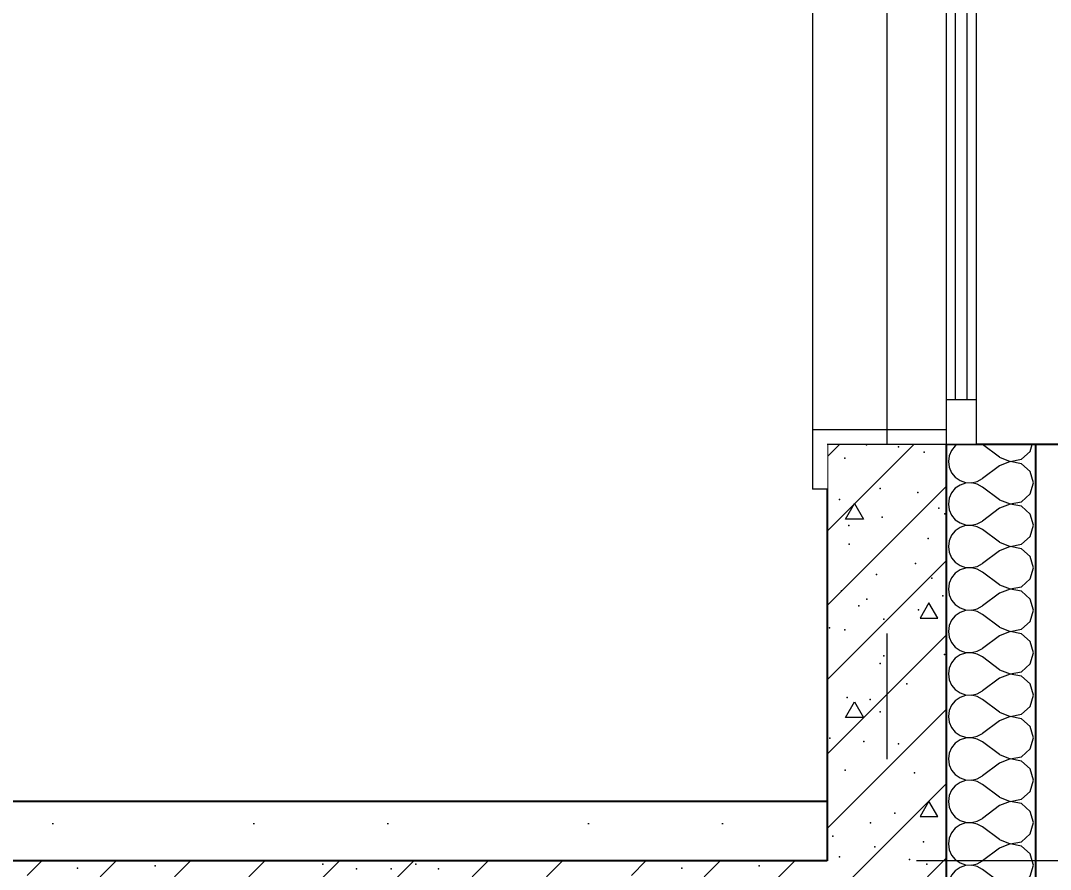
# Model space of a CAD drawing. Header units: millimetres. Extents: x 18162 to 7085488, y 72188 to 247925.
# Drawn here: x 4272658 to 4274388, y 137638 to 139066 of the extents above; entities that cross this region are included whole.
import ezdxf
from ezdxf.enums import TextEntityAlignment as Align

# ---------------------------------------------------------------- set-up
doc = ezdxf.new("R2010")
doc.units = ezdxf.units.MM
doc.header["$MEASUREMENT"] = 0
doc.linetypes.add('Double Dashed', pattern=[1093.611073, 529.166651, -211.666656, 141.111112, -211.666656])
doc.linetypes.add('Wipeout_Contour', pattern=[1000, 0, -1000])
for name, color, linetype in [('Archicad Windows', 7, 'Continuous'), ('Structural - Bearing', 7, 'Continuous'), ('Structural - Grid', 7, 'Continuous')]:
    doc.layers.add(name, color=color, linetype=linetype)
doc.styles.add('GENERATED_STYLE_3', font='', dxfattribs={"width": 0.8})
doc.styles.get('GENERATED_STYLE_3').set_extended_font_data('ISOCPEUR MON')
doc.dimstyles.new('GENERATED_STYLE__12', dxfattribs={"dimtxt": 330.000007, "dimasz": 171, "dimexe": 0.18, "dimexo": 150, "dimgap": 0, "dimtad": 1, "dimdec": 0, "dimzin": 0, "dimdsep": 46, "dimtxsty": 'GENERATED_STYLE_3', "dimblk": 'ARROWHEAD_2', "dimblk1": 'ARROWHEAD_2', "dimblk2": 'ARROWHEAD_2', "dimcen": 0.09, "dimclrd": 13, "dimclre": 13, "dimclrt": 13, "dimadec": 0, "dimazin": 0, "dimtfac": 1, "dimtdec": 4, "dimtmove": 0, "dimatfit": 3, "dimfxl": 1, "dimtolj": 1, "dimtzin": 0, "dimarcsym": 0})

# ---------------------------------------------------------------- blocks, each defined once
blk = doc.blocks.new('*X1376', base_point=(4294986.6, 104752.7))
at = {"layer": 'Structural - Bearing', "color": 7, "linetype": 'Continuous', "lineweight": 9}
for p, q in [((4274231.5, 137652.7), (4274236.4, 137649.3)), ((4274236.4, 137649.3), (4274245.7, 137646.2)), ((4274245.7, 137644.9), (4274236.4, 137641.8)), ((4274245.7, 137646.2), (4274255.6, 137645.7)), ((4274255.6, 137645.4), (4274245.7, 137644.9)), ((4274255.6, 137645.7), (4274265.2, 137647.9)), ((4274265.2, 137643.2), (4274255.6, 137645.4)), ((4274265.2, 137647.9), (4274273.8, 137652.7)), ((4274354.2, 137626.8), (4274359.5, 137645.6)), ((4274359.5, 137645.6), (4274357.5, 137652.7)), ((4274222, 137628.6), (4274218, 137619.6)), ((4274228.3, 137636.2), (4274222, 137628.6)), ((4274236.4, 137641.8), (4274228.3, 137636.2)), ((4274273.8, 137638.4), (4274265.2, 137643.2)), ((4274302.4, 137617), (4274273.8, 137638.4)), ((4274218, 137619.6), (4274216.7, 137609.8)), ((4274302.4, 137617), (4274320.6, 137610)), ((4274320.6, 137610), (4274339.8, 137613.6)), ((4274339.8, 137613.6), (4274354.2, 137626.8)), ((4274216.7, 137609.8), (4274218, 137600.1)), ((4274218, 137600.1), (4274222, 137591.1)), ((4274302.4, 137602.7), (4274273.8, 137581.3)), ((4274320.6, 137609.7), (4274302.4, 137602.7)), ((4274339.8, 137606.1), (4274320.6, 137609.7)), ((4274354.2, 137592.9), (4274339.8, 137606.1)), ((4274359.5, 137574.1), (4274354.2, 137592.9)), ((4274222, 137591.1), (4274228.3, 137583.5)), ((4274228.3, 137583.5), (4274236.4, 137577.9)), ((4274236.4, 137577.9), (4274245.7, 137574.8)), ((4274255.6, 137574.3), (4274265.2, 137576.5)), ((4274265.2, 137576.5), (4274273.8, 137581.3)), ((4274228.3, 137564.8), (4274222, 137557.2)), ((4274236.4, 137570.4), (4274228.3, 137564.8)), ((4274245.7, 137573.5), (4274236.4, 137570.4)), ((4274245.7, 137574.8), (4274255.6, 137574.3)), ((4274255.6, 137574), (4274245.7, 137573.5)), ((4274265.2, 137571.8), (4274255.6, 137574)), ((4274273.8, 137567), (4274265.2, 137571.8)), ((4274302.4, 137545.6), (4274273.8, 137567)), ((4274354.2, 137555.4), (4274359.5, 137574.1)), ((4274218, 137548.2), (4274216.7, 137538.4)), ((4274222, 137557.2), (4274218, 137548.2)), ((4274302.4, 137545.6), (4274320.6, 137538.6)), ((4274320.6, 137538.6), (4274339.8, 137542.2)), ((4274339.8, 137542.2), (4274354.2, 137555.4)), ((4274216.7, 137538.4), (4274218, 137528.7)), ((4274218, 137528.7), (4274222, 137519.6)), ((4274302.4, 137531.3), (4274273.8, 137509.8)), ((4274320.6, 137538.3), (4274302.4, 137531.3)), ((4274339.8, 137534.6), (4274320.6, 137538.3)), ((4274354.2, 137521.5), (4274339.8, 137534.6)), ((4274222, 137519.6), (4274228.3, 137512.1)), ((4274228.3, 137512.1), (4274236.4, 137506.5)), ((4274236.4, 137506.5), (4274245.7, 137503.3)), ((4274265.2, 137505.1), (4274273.8, 137509.8)), ((4274359.5, 137502.7), (4274354.2, 137521.5)), ((4274228.3, 137493.4), (4274222, 137485.8)), ((4274236.4, 137498.9), (4274228.3, 137493.4)), ((4274245.7, 137502.1), (4274236.4, 137498.9)), ((4274245.7, 137503.3), (4274255.6, 137502.8)), ((4274255.6, 137502.6), (4274245.7, 137502.1)), ((4274255.6, 137502.8), (4274265.2, 137505.1)), ((4274265.2, 137500.3), (4274255.6, 137502.6)), ((4274273.8, 137495.6), (4274265.2, 137500.3)), ((4274302.4, 137474.1), (4274273.8, 137495.6)), ((4274354.2, 137483.9), (4274359.5, 137502.7)), ((4274218, 137476.8), (4274216.7, 137467)), ((4274222, 137485.8), (4274218, 137476.8)), ((4274302.4, 137474.1), (4274320.6, 137467.1)), ((4274339.8, 137470.8), (4274354.2, 137483.9)), ((4274216.7, 137467), (4274218, 137457.2)), ((4274218, 137457.2), (4274222, 137448.2)), ((4274302.4, 137459.8), (4274273.8, 137438.4)), ((4274320.6, 137466.8), (4274302.4, 137459.8)), ((4274320.6, 137467.1), (4274339.8, 137470.8)), ((4274339.8, 137463.2), (4274320.6, 137466.8)), ((4274354.2, 137450.1), (4274339.8, 137463.2)), ((4274222, 137448.2), (4274228.3, 137440.6)), ((4274228.3, 137440.6), (4274236.4, 137435)), ((4274265.2, 137433.7), (4274273.8, 137438.4)), ((4274359.5, 137431.3), (4274354.2, 137450.1)), ((4274228.3, 137421.9), (4274222, 137414.3)), ((4274236.4, 137427.5), (4274228.3, 137421.9)), ((4274236.4, 137435), (4274245.7, 137431.9)), ((4274245.7, 137430.7), (4274236.4, 137427.5)), ((4274245.7, 137431.9), (4274255.6, 137431.4)), ((4274255.6, 137431.1), (4274245.7, 137430.7)), ((4274255.6, 137431.4), (4274265.2, 137433.7)), ((4274265.2, 137428.9), (4274255.6, 137431.1)), ((4274273.8, 137424.1), (4274265.2, 137428.9)), ((4274302.4, 137402.7), (4274273.8, 137424.1)), ((4274354.2, 137412.5), (4274359.5, 137431.3)), ((4274218, 137405.3), (4274216.7, 137395.6)), ((4274222, 137414.3), (4274218, 137405.3)), ((4274302.4, 137402.7), (4274320.6, 137395.7)), ((4274339.8, 137399.3), (4274354.2, 137412.5)), ((4274216.7, 137395.6), (4274218, 137385.8)), ((4274218, 137385.8), (4274222, 137376.8)), ((4274302.4, 137388.4), (4274273.8, 137367)), ((4274320.6, 137395.4), (4274302.4, 137388.4)), ((4274320.6, 137395.7), (4274339.8, 137399.3)), ((4274339.8, 137391.8), (4274320.6, 137395.4)), ((4274354.2, 137378.6), (4274339.8, 137391.8)), ((4274222, 137376.8), (4274228.3, 137369.2)), ((4274228.3, 137369.2), (4274236.4, 137363.6)), ((4274359.5, 137359.8), (4274354.2, 137378.6)), ((4274236.4, 137356.1), (4274228.3, 137350.5)), ((4274236.4, 137363.6), (4274245.7, 137360.5)), ((4274245.7, 137359.2), (4274236.4, 137356.1)), ((4274245.7, 137360.5), (4274255.6, 137360)), ((4274255.6, 137359.7), (4274245.7, 137359.2)), ((4274255.6, 137360), (4274265.2, 137362.2)), ((4274265.2, 137357.5), (4274255.6, 137359.7)), ((4274265.2, 137362.2), (4274273.8, 137367)), ((4274273.8, 137352.7), (4274265.2, 137357.5)), ((4274302.4, 137331.3), (4274273.8, 137352.7)), ((4274354.2, 137341.1), (4274359.5, 137359.8)), ((4274218, 137333.9), (4274216.7, 137324.1)), ((4274222, 137342.9), (4274218, 137333.9)), ((4274228.3, 137350.5), (4274222, 137342.9)), ((4274339.8, 137327.9), (4274354.2, 137341.1)), ((4274216.7, 137324.1), (4274218, 137314.4)), ((4274302.4, 137317), (4274273.8, 137295.6)), ((4274302.4, 137331.3), (4274320.6, 137324.3)), ((4274320.6, 137324), (4274302.4, 137317)), ((4274320.6, 137324.3), (4274339.8, 137327.9)), ((4274339.8, 137320.4), (4274320.6, 137324)), ((4274354.2, 137307.2), (4274339.8, 137320.4)), ((4274218, 137314.4), (4274222, 137305.4)), ((4274222, 137305.4), (4274228.3, 137297.8)), ((4274359.5, 137288.4), (4274354.2, 137307.2)), ((4274228.3, 137297.8), (4274236.4, 137292.2)), ((4274236.4, 137284.6), (4274228.3, 137279.1)), ((4274236.4, 137292.2), (4274245.7, 137289)), ((4274245.7, 137287.8), (4274236.4, 137284.6)), ((4274245.7, 137289), (4274255.6, 137288.6)), ((4274255.6, 137288.3), (4274245.7, 137287.8)), ((4274255.6, 137288.6), (4274265.2, 137290.8)), ((4274265.2, 137286), (4274255.6, 137288.3)), ((4274265.2, 137290.8), (4274273.8, 137295.6)), ((4274273.8, 137281.3), (4274265.2, 137286)), ((4274354.2, 137269.6), (4274359.5, 137288.4)), ((4274222, 137271.5), (4274218, 137262.5)), ((4274228.3, 137279.1), (4274222, 137271.5)), ((4274302.4, 137259.8), (4274273.8, 137281.3)), ((4274339.8, 137256.5), (4274354.2, 137269.6)), ((4274218, 137262.5), (4274216.7, 137252.7)), ((4274216.7, 137252.7), (4274218, 137242.9)), ((4274302.4, 137259.8), (4274320.6, 137252.8)), ((4274320.6, 137252.6), (4274302.4, 137245.6)), ((4274320.6, 137252.8), (4274339.8, 137256.5)), ((4274339.8, 137248.9), (4274320.6, 137252.6)), ((4274354.2, 137235.8), (4274339.8, 137248.9)), ((4274218, 137242.9), (4274222, 137233.9)), ((4274222, 137233.9), (4274228.3, 137226.3)), ((4274302.4, 137245.6), (4274273.8, 137224.1)), ((4274359.5, 137217), (4274354.2, 137235.8)), ((4274228.3, 137226.3), (4274236.4, 137220.8)), ((4274236.4, 137213.2), (4274228.3, 137207.6)), ((4274236.4, 137220.8), (4274245.7, 137217.6)), ((4274245.7, 137216.4), (4274236.4, 137213.2)), ((4274245.7, 137217.6), (4274255.6, 137217.1)), ((4274255.6, 137216.8), (4274245.7, 137216.4)), ((4274255.6, 137217.1), (4274265.2, 137219.4)), ((4274265.2, 137214.6), (4274255.6, 137216.8)), ((4274265.2, 137219.4), (4274273.8, 137224.1)), ((4274273.8, 137209.8), (4274265.2, 137214.6)), ((4274354.2, 137198.2), (4274359.5, 137217)), ((4274222, 137200.1), (4274218, 137191)), ((4274228.3, 137207.6), (4274222, 137200.1)), ((4274302.4, 137188.4), (4274273.8, 137209.8)), ((4274339.8, 137185), (4274354.2, 137198.2)), ((4274218, 137191), (4274216.7, 137181.3)), ((4274216.7, 137181.3), (4274218, 137171.5)), ((4274302.4, 137188.4), (4274320.6, 137181.4)), ((4274320.6, 137181.1), (4274302.4, 137174.1)), ((4274320.6, 137181.4), (4274339.8, 137185)), ((4274339.8, 137177.5), (4274320.6, 137181.1)), ((4274218, 137171.5), (4274222, 137162.5)), ((4274222, 137162.5), (4274228.3, 137154.9)), ((4274302.4, 137174.1), (4274273.8, 137152.7)), ((4274354.2, 137164.3), (4274339.8, 137177.5)), ((4274359.5, 137145.6), (4274354.2, 137164.3)), ((4274228.3, 137154.9), (4274236.4, 137149.3)), ((4274236.4, 137149.3), (4274245.7, 137146.2)), ((4274245.7, 137144.9), (4274236.4, 137141.8)), ((4274245.7, 137146.2), (4274255.6, 137145.7)), ((4274255.6, 137145.4), (4274245.7, 137144.9)), ((4274255.6, 137145.7), (4274265.2, 137147.9)), ((4274265.2, 137143.2), (4274255.6, 137145.4)), ((4274265.2, 137147.9), (4274273.8, 137152.7)), ((4274273.8, 137138.4), (4274265.2, 137143.2)), ((4274354.2, 137126.8), (4274359.5, 137145.6)), ((4274222, 137128.6), (4274218, 137119.6)), ((4274228.3, 137136.2), (4274222, 137128.6)), ((4274236.4, 137141.8), (4274228.3, 137136.2)), ((4274302.4, 137117), (4274273.8, 137138.4)), ((4274339.8, 137113.6), (4274354.2, 137126.8)), ((4274218, 137119.6), (4274216.7, 137109.8)), ((4274216.7, 137109.8), (4274218, 137100.1)), ((4274302.4, 137117), (4274320.6, 137110)), ((4274320.6, 137109.7), (4274302.4, 137102.7)), ((4274320.6, 137110), (4274339.8, 137113.6)), ((4274339.8, 137106.1), (4274320.6, 137109.7)), ((4274218, 137100.1), (4274222, 137091.1)), ((4274222, 137091.1), (4274228.3, 137083.5)), ((4274302.4, 137102.7), (4274273.8, 137081.3)), ((4274354.2, 137092.9), (4274339.8, 137106.1)), ((4274359.5, 137074.1), (4274354.2, 137092.9)), ((4274228.3, 137083.5), (4274236.4, 137077.9)), ((4274236.4, 137077.9), (4274245.7, 137074.8)), ((4274245.7, 137074.8), (4274255.6, 137074.3)), ((4274255.6, 137074), (4274245.7, 137073.5)), ((4274255.6, 137074.3), (4274265.2, 137076.5)), ((4274265.2, 137071.8), (4274255.6, 137074)), ((4274265.2, 137076.5), (4274273.8, 137081.3)), ((4274354.2, 137055.4), (4274359.5, 137074.1)), ((4274222, 137057.2), (4274220, 137052.7)), ((4274228.3, 137064.8), (4274222, 137057.2)), ((4274236.4, 137070.4), (4274228.3, 137064.8)), ((4274245.7, 137073.5), (4274236.4, 137070.4)), ((4274273.8, 137067), (4274265.2, 137071.8)), ((4274292.9, 137052.7), (4274273.8, 137067)), ((4274351.3, 137052.7), (4274354.2, 137055.4))]:
    blk.add_line(p, q, dxfattribs=at)
blk = doc.blocks.new('*X1388', base_point=(4294986.6, 104752.7))
at = {"layer": 'Structural - Bearing', "color": 7, "linetype": 'Continuous', "lineweight": 9}
for p, q in [((4274222, 138342.9), (4274218, 138333.9)), ((4274228.3, 138350.5), (4274222, 138342.9)), ((4274231.5, 138352.7), (4274228.3, 138350.5)), ((4274302.4, 138331.3), (4274273.8, 138352.7)), ((4274339.8, 138327.9), (4274354.2, 138341.1)), ((4274354.2, 138341.1), (4274357.5, 138352.7)), ((4274218, 138333.9), (4274216.7, 138324.1)), ((4274216.7, 138324.1), (4274218, 138314.4)), ((4274302.4, 138331.3), (4274320.6, 138324.3)), ((4274320.6, 138324), (4274302.4, 138317)), ((4274320.6, 138324.3), (4274339.8, 138327.9)), ((4274339.8, 138320.4), (4274320.6, 138324)), ((4274354.2, 138307.2), (4274339.8, 138320.4)), ((4274218, 138314.4), (4274222, 138305.4)), ((4274222, 138305.4), (4274228.3, 138297.8)), ((4274302.4, 138317), (4274273.8, 138295.6)), ((4274359.5, 138288.4), (4274354.2, 138307.2)), ((4274228.3, 138297.8), (4274236.4, 138292.2)), ((4274236.4, 138292.2), (4274245.7, 138289)), ((4274245.7, 138287.8), (4274236.4, 138284.6)), ((4274245.7, 138289), (4274255.6, 138288.6)), ((4274255.6, 138288.3), (4274245.7, 138287.8)), ((4274255.6, 138288.6), (4274265.2, 138290.8)), ((4274265.2, 138286), (4274255.6, 138288.3)), ((4274265.2, 138290.8), (4274273.8, 138295.6)), ((4274273.8, 138281.3), (4274265.2, 138286)), ((4274354.2, 138269.6), (4274359.5, 138288.4)), ((4274222, 138271.5), (4274218, 138262.5)), ((4274228.3, 138279.1), (4274222, 138271.5)), ((4274236.4, 138284.6), (4274228.3, 138279.1)), ((4274302.4, 138259.8), (4274273.8, 138281.3)), ((4274339.8, 138256.5), (4274354.2, 138269.6)), ((4274218, 138262.5), (4274216.7, 138252.7)), ((4274216.7, 138252.7), (4274218, 138242.9)), ((4274302.4, 138259.8), (4274320.6, 138252.8)), ((4274320.6, 138252.6), (4274302.4, 138245.6)), ((4274320.6, 138252.8), (4274339.8, 138256.5)), ((4274339.8, 138248.9), (4274320.6, 138252.6)), ((4274218, 138242.9), (4274222, 138233.9)), ((4274222, 138233.9), (4274228.3, 138226.3)), ((4274302.4, 138245.6), (4274273.8, 138224.1)), ((4274354.2, 138235.8), (4274339.8, 138248.9)), ((4274359.5, 138217), (4274354.2, 138235.8)), ((4274228.3, 138226.3), (4274236.4, 138220.8)), ((4274236.4, 138220.8), (4274245.7, 138217.6)), ((4274245.7, 138216.4), (4274236.4, 138213.2)), ((4274245.7, 138217.6), (4274255.6, 138217.1)), ((4274255.6, 138216.8), (4274245.7, 138216.4)), ((4274255.6, 138217.1), (4274265.2, 138219.4)), ((4274265.2, 138214.6), (4274255.6, 138216.8)), ((4274265.2, 138219.4), (4274273.8, 138224.1)), ((4274354.2, 138198.2), (4274359.5, 138217)), ((4274222, 138200.1), (4274218, 138191)), ((4274228.3, 138207.6), (4274222, 138200.1)), ((4274236.4, 138213.2), (4274228.3, 138207.6)), ((4274273.8, 138209.8), (4274265.2, 138214.6)), ((4274302.4, 138188.4), (4274273.8, 138209.8)), ((4274218, 138191), (4274216.7, 138181.3)), ((4274216.7, 138181.3), (4274218, 138171.5)), ((4274302.4, 138188.4), (4274320.6, 138181.4)), ((4274320.6, 138181.1), (4274302.4, 138174.1)), ((4274320.6, 138181.4), (4274339.8, 138185)), ((4274339.8, 138177.5), (4274320.6, 138181.1)), ((4274339.8, 138185), (4274354.2, 138198.2)), ((4274218, 138171.5), (4274222, 138162.5)), ((4274302.4, 138174.1), (4274273.8, 138152.7)), ((4274354.2, 138164.3), (4274339.8, 138177.5)), ((4274359.5, 138145.6), (4274354.2, 138164.3)), ((4274222, 138162.5), (4274228.3, 138154.9)), ((4274228.3, 138154.9), (4274236.4, 138149.3)), ((4274236.4, 138149.3), (4274245.7, 138146.2)), ((4274255.6, 138145.7), (4274265.2, 138147.9)), ((4274265.2, 138147.9), (4274273.8, 138152.7)), ((4274228.3, 138136.2), (4274222, 138128.6)), ((4274236.4, 138141.8), (4274228.3, 138136.2)), ((4274245.7, 138144.9), (4274236.4, 138141.8)), ((4274245.7, 138146.2), (4274255.6, 138145.7)), ((4274255.6, 138145.4), (4274245.7, 138144.9)), ((4274265.2, 138143.2), (4274255.6, 138145.4)), ((4274273.8, 138138.4), (4274265.2, 138143.2)), ((4274302.4, 138117), (4274273.8, 138138.4)), ((4274354.2, 138126.8), (4274359.5, 138145.6)), ((4274218, 138119.6), (4274216.7, 138109.8)), ((4274222, 138128.6), (4274218, 138119.6)), ((4274302.4, 138117), (4274320.6, 138110)), ((4274320.6, 138110), (4274339.8, 138113.6)), ((4274339.8, 138113.6), (4274354.2, 138126.8)), ((4274216.7, 138109.8), (4274218, 138100.1)), ((4274218, 138100.1), (4274222, 138091.1)), ((4274302.4, 138102.7), (4274273.8, 138081.3)), ((4274320.6, 138109.7), (4274302.4, 138102.7)), ((4274339.8, 138106.1), (4274320.6, 138109.7)), ((4274354.2, 138092.9), (4274339.8, 138106.1)), ((4274222, 138091.1), (4274228.3, 138083.5)), ((4274228.3, 138083.5), (4274236.4, 138077.9)), ((4274236.4, 138077.9), (4274245.7, 138074.8)), ((4274265.2, 138076.5), (4274273.8, 138081.3)), ((4274359.5, 138074.1), (4274354.2, 138092.9)), ((4274228.3, 138064.8), (4274222, 138057.2)), ((4274236.4, 138070.4), (4274228.3, 138064.8)), ((4274245.7, 138073.5), (4274236.4, 138070.4)), ((4274245.7, 138074.8), (4274255.6, 138074.3)), ((4274255.6, 138074), (4274245.7, 138073.5)), ((4274255.6, 138074.3), (4274265.2, 138076.5)), ((4274265.2, 138071.8), (4274255.6, 138074)), ((4274273.8, 138067), (4274265.2, 138071.8)), ((4274302.4, 138045.6), (4274273.8, 138067)), ((4274354.2, 138055.4), (4274359.5, 138074.1)), ((4274218, 138048.2), (4274216.7, 138038.4)), ((4274222, 138057.2), (4274218, 138048.2)), ((4274302.4, 138045.6), (4274320.6, 138038.6)), ((4274339.8, 138042.2), (4274354.2, 138055.4)), ((4274216.7, 138038.4), (4274218, 138028.7)), ((4274218, 138028.7), (4274222, 138019.6)), ((4274302.4, 138031.3), (4274273.8, 138009.8)), ((4274320.6, 138038.3), (4274302.4, 138031.3)), ((4274320.6, 138038.6), (4274339.8, 138042.2)), ((4274339.8, 138034.6), (4274320.6, 138038.3)), ((4274354.2, 138021.5), (4274339.8, 138034.6)), ((4274222, 138019.6), (4274228.3, 138012.1)), ((4274228.3, 138012.1), (4274236.4, 138006.5)), ((4274265.2, 138005.1), (4274273.8, 138009.8)), ((4274359.5, 138002.7), (4274354.2, 138021.5)), ((4274228.3, 137993.4), (4274222, 137985.8)), ((4274236.4, 137998.9), (4274228.3, 137993.4)), ((4274236.4, 138006.5), (4274245.7, 138003.3)), ((4274245.7, 138002.1), (4274236.4, 137998.9)), ((4274245.7, 138003.3), (4274255.6, 138002.8)), ((4274255.6, 138002.6), (4274245.7, 138002.1)), ((4274255.6, 138002.8), (4274265.2, 138005.1)), ((4274265.2, 138000.3), (4274255.6, 138002.6)), ((4274273.8, 137995.6), (4274265.2, 138000.3)), ((4274302.4, 137974.1), (4274273.8, 137995.6)), ((4274354.2, 137983.9), (4274359.5, 138002.7)), ((4274218, 137976.8), (4274216.7, 137967)), ((4274222, 137985.8), (4274218, 137976.8)), ((4274302.4, 137974.1), (4274320.6, 137967.1)), ((4274339.8, 137970.8), (4274354.2, 137983.9)), ((4274216.7, 137967), (4274218, 137957.2)), ((4274218, 137957.2), (4274222, 137948.2)), ((4274302.4, 137959.8), (4274273.8, 137938.4)), ((4274320.6, 137966.8), (4274302.4, 137959.8)), ((4274320.6, 137967.1), (4274339.8, 137970.8)), ((4274339.8, 137963.2), (4274320.6, 137966.8)), ((4274354.2, 137950.1), (4274339.8, 137963.2)), ((4274222, 137948.2), (4274228.3, 137940.6)), ((4274228.3, 137940.6), (4274236.4, 137935)), ((4274359.5, 137931.3), (4274354.2, 137950.1)), ((4274228.3, 137921.9), (4274222, 137914.3)), ((4274236.4, 137927.5), (4274228.3, 137921.9)), ((4274236.4, 137935), (4274245.7, 137931.9)), ((4274245.7, 137930.7), (4274236.4, 137927.5)), ((4274245.7, 137931.9), (4274255.6, 137931.4)), ((4274255.6, 137931.1), (4274245.7, 137930.7)), ((4274255.6, 137931.4), (4274265.2, 137933.7)), ((4274265.2, 137928.9), (4274255.6, 137931.1)), ((4274265.2, 137933.7), (4274273.8, 137938.4)), ((4274273.8, 137924.1), (4274265.2, 137928.9)), ((4274302.4, 137902.7), (4274273.8, 137924.1)), ((4274354.2, 137912.5), (4274359.5, 137931.3)), ((4274218, 137905.3), (4274216.7, 137895.6)), ((4274222, 137914.3), (4274218, 137905.3)), ((4274339.8, 137899.3), (4274354.2, 137912.5)), ((4274216.7, 137895.6), (4274218, 137885.8)), ((4274302.4, 137888.4), (4274273.8, 137867)), ((4274302.4, 137902.7), (4274320.6, 137895.7)), ((4274320.6, 137895.4), (4274302.4, 137888.4)), ((4274320.6, 137895.7), (4274339.8, 137899.3)), ((4274339.8, 137891.8), (4274320.6, 137895.4)), ((4274354.2, 137878.6), (4274339.8, 137891.8)), ((4274218, 137885.8), (4274222, 137876.8)), ((4274222, 137876.8), (4274228.3, 137869.2)), ((4274359.5, 137859.8), (4274354.2, 137878.6)), ((4274228.3, 137869.2), (4274236.4, 137863.6)), ((4274236.4, 137856.1), (4274228.3, 137850.5)), ((4274236.4, 137863.6), (4274245.7, 137860.5)), ((4274245.7, 137859.2), (4274236.4, 137856.1)), ((4274245.7, 137860.5), (4274255.6, 137860)), ((4274255.6, 137859.7), (4274245.7, 137859.2)), ((4274255.6, 137860), (4274265.2, 137862.2)), ((4274265.2, 137857.5), (4274255.6, 137859.7)), ((4274265.2, 137862.2), (4274273.8, 137867)), ((4274273.8, 137852.7), (4274265.2, 137857.5)), ((4274302.4, 137831.3), (4274273.8, 137852.7)), ((4274354.2, 137841.1), (4274359.5, 137859.8)), ((4274222, 137842.9), (4274218, 137833.9)), ((4274228.3, 137850.5), (4274222, 137842.9)), ((4274339.8, 137827.9), (4274354.2, 137841.1)), ((4274218, 137833.9), (4274216.7, 137824.1)), ((4274216.7, 137824.1), (4274218, 137814.4)), ((4274302.4, 137831.3), (4274320.6, 137824.3)), ((4274320.6, 137824), (4274302.4, 137817)), ((4274320.6, 137824.3), (4274339.8, 137827.9)), ((4274339.8, 137820.4), (4274320.6, 137824)), ((4274354.2, 137807.2), (4274339.8, 137820.4)), ((4274218, 137814.4), (4274222, 137805.4)), ((4274222, 137805.4), (4274228.3, 137797.8)), ((4274302.4, 137817), (4274273.8, 137795.6)), ((4274359.5, 137788.4), (4274354.2, 137807.2)), ((4274228.3, 137797.8), (4274236.4, 137792.2)), ((4274236.4, 137784.6), (4274228.3, 137779.1)), ((4274236.4, 137792.2), (4274245.7, 137789)), ((4274245.7, 137787.8), (4274236.4, 137784.6)), ((4274245.7, 137789), (4274255.6, 137788.6)), ((4274255.6, 137788.3), (4274245.7, 137787.8)), ((4274255.6, 137788.6), (4274265.2, 137790.8)), ((4274265.2, 137786), (4274255.6, 137788.3)), ((4274265.2, 137790.8), (4274273.8, 137795.6)), ((4274273.8, 137781.3), (4274265.2, 137786)), ((4274354.2, 137769.6), (4274359.5, 137788.4)), ((4274222, 137771.5), (4274218, 137762.5)), ((4274228.3, 137779.1), (4274222, 137771.5)), ((4274302.4, 137759.8), (4274273.8, 137781.3)), ((4274339.8, 137756.5), (4274354.2, 137769.6)), ((4274218, 137762.5), (4274216.7, 137752.7)), ((4274216.7, 137752.7), (4274218, 137742.9)), ((4274302.4, 137759.8), (4274320.6, 137752.8)), ((4274320.6, 137752.6), (4274302.4, 137745.6)), ((4274320.6, 137752.8), (4274339.8, 137756.5)), ((4274339.8, 137748.9), (4274320.6, 137752.6)), ((4274354.2, 137735.8), (4274339.8, 137748.9)), ((4274218, 137742.9), (4274222, 137733.9)), ((4274222, 137733.9), (4274228.3, 137726.3)), ((4274302.4, 137745.6), (4274273.8, 137724.1)), ((4274359.5, 137717), (4274354.2, 137735.8)), ((4274228.3, 137726.3), (4274236.4, 137720.8)), ((4274236.4, 137720.8), (4274245.7, 137717.6)), ((4274245.7, 137716.4), (4274236.4, 137713.2)), ((4274245.7, 137717.6), (4274255.6, 137717.1)), ((4274255.6, 137716.8), (4274245.7, 137716.4)), ((4274255.6, 137717.1), (4274265.2, 137719.4)), ((4274265.2, 137714.6), (4274255.6, 137716.8)), ((4274265.2, 137719.4), (4274273.8, 137724.1)), ((4274273.8, 137709.8), (4274265.2, 137714.6)), ((4274354.2, 137698.2), (4274359.5, 137717)), ((4274222, 137700.1), (4274218, 137691)), ((4274228.3, 137707.6), (4274222, 137700.1)), ((4274236.4, 137713.2), (4274228.3, 137707.6)), ((4274302.4, 137688.4), (4274273.8, 137709.8)), ((4274339.8, 137685), (4274354.2, 137698.2)), ((4274218, 137691), (4274216.7, 137681.3)), ((4274216.7, 137681.3), (4274218, 137671.5)), ((4274302.4, 137688.4), (4274320.6, 137681.4)), ((4274320.6, 137681.1), (4274302.4, 137674.1)), ((4274320.6, 137681.4), (4274339.8, 137685)), ((4274339.8, 137677.5), (4274320.6, 137681.1)), ((4274218, 137671.5), (4274222, 137662.5)), ((4274222, 137662.5), (4274228.3, 137654.9)), ((4274302.4, 137674.1), (4274273.8, 137652.7)), ((4274354.2, 137664.3), (4274339.8, 137677.5)), ((4274357.5, 137652.7), (4274354.2, 137664.3)), ((4274228.3, 137654.9), (4274231.5, 137652.7))]:
    blk.add_line(p, q, dxfattribs=at)
blk = doc.blocks.new('*X1391', base_point=(4294986.6, 104752.7))
at = {"layer": 'Structural - Bearing', "color": 7, "linetype": 'Continuous', "lineweight": 9}
for p, q in [((4274013.1, 138207.3), (4274158.5, 138352.7)), ((4274013.1, 138332.3), (4274033.5, 138352.7)), ((4274013.1, 138082.3), (4274213.1, 138282.3)), ((4274043.9, 138227.3), (4274059.1, 138253.3)), ((4274059.1, 138253.3), (4274074, 138227.2)), ((4274074, 138227.2), (4274043.9, 138227.3)), ((4274013.1, 137957.3), (4274213.1, 138157.3)), ((4274184.1, 138086.6), (4274169.1, 138060.6)), ((4274199.2, 138060.6), (4274184.1, 138086.6)), ((4274169.1, 138060.6), (4274199.2, 138060.6)), ((4274013.1, 137832.3), (4274213.1, 138032.3)), ((4274043.9, 137893.9), (4274059.1, 137919.9)), ((4274059.1, 137919.9), (4274074, 137893.9)), ((4274059.1, 137753.2), (4274213.1, 137907.3)), ((4274074, 137893.9), (4274043.9, 137893.9)), ((4274184.1, 137753.2), (4274213.1, 137782.3)), ((4274013.1, 137707.3), (4274059.1, 137753.2)), ((4274083.5, 137652.7), (4274184.1, 137753.2)), ((4274184.1, 137753.2), (4274169.1, 137727.2)), ((4274199.2, 137727.2), (4274184.1, 137753.2)), ((4274169.1, 137727.2), (4274199.2, 137727.2)), ((4274208.5, 137652.7), (4274213.1, 137657.3))]:
    blk.add_line(p, q, dxfattribs=at)
for p in [(4274079, 138352.2), (4274133, 138349.1), (4274175.8, 138339.7), (4274042.9, 138330), (4274013.5, 138289.1), (4274102, 138278.7), (4274165.4, 138272.1), (4274034, 138260.5), (4274200.7, 138245.5), (4274210.5, 138236.1), (4274049.5, 138216.8), (4274105.2, 138230.7), (4274050, 138185), (4274182.5, 138194.6), (4274013.5, 138180.7), (4274161.6, 138152.8), (4274095.9, 138134.3), (4274188.7, 138128.1), (4274037.2, 138106.5), (4274207.2, 138098.2), (4274066.2, 138081.5), (4274079.7, 138093), (4274166.3, 138074.8), (4274017.1, 138044.6), (4274108.3, 138059.3), (4274042.5, 138041.2), (4274108.3, 137997.5), (4274210.3, 137999.8), (4274102.1, 137984.4), (4274147, 137950.4), (4274046.8, 137927.4), (4274085.1, 137924.1), (4274101.9, 137903.5), (4274017.3, 137859), (4274074.8, 137853.3), (4274132.7, 137849.4), (4274043.4, 137805.1), (4274160, 137800.5), (4274126.8, 137733.1), (4274085.6, 137716.4), (4274022.5, 137694.5), (4274175.1, 137684.8), (4274092.9, 137676.1), (4274034, 137659.7), (4274151.4, 137654.9)]:
    blk.add_point(p, dxfattribs=at)
blk = doc.blocks.new('*X1400', base_point=(4294986.6, 104752.7))
at = {"layer": 'Structural - Bearing', "color": 7, "linetype": 'Continuous', "lineweight": 9}
for p, q in [((4272668.9, 137628.2), (4272693.4, 137652.7)), ((4272668.9, 137503.2), (4272818.4, 137652.7)), ((4272783.4, 137492.7), (4272943.4, 137652.7)), ((4272908.4, 137492.7), (4273068.4, 137652.7)), ((4273033.4, 137492.7), (4273193.4, 137652.7)), ((4273158.4, 137492.7), (4273318.4, 137652.7)), ((4273283.4, 137492.7), (4273443.4, 137652.7)), ((4273408.4, 137492.7), (4273568.4, 137652.7)), ((4273684.1, 137628.2), (4273708.5, 137652.7)), ((4273684.1, 137503.2), (4273833.5, 137652.7)), ((4273798.5, 137492.7), (4273958.5, 137652.7)), ((4273923.5, 137492.7), (4274083.5, 137652.7)), ((4274048.5, 137492.7), (4274208.5, 137652.7))]:
    blk.add_line(p, q, dxfattribs=at)
for p in [(4273165.6, 137647.2), (4273321.9, 137647.3), (4274180.7, 137647.2), (4272753.6, 137640.4), (4272883.7, 137644.3), (4273222.4, 137639.1), (4273280.2, 137639.6), (4273360.2, 137639.1), (4273768.8, 137640.4), (4273898.8, 137644.3)]:
    blk.add_point(p, dxfattribs=at)
blk = doc.blocks.new('Standard grid marker[367]_3', base_point=(4274113.1, 164752.7))
at = {"layer": 'Structural - Grid', "color": 13, "linetype": 'Double Dashed', "lineweight": 13, "ltscale": 1.5}
blk.add_line((4274113.1, 163752.7), (4274113.1, 97752.7), dxfattribs=at)
at = {"layer": 'Structural - Grid', "color": 13, "lineweight": 13, "style": 'GENERATED_STYLE_3'}
blk.add_attdef('AC_MarkerText_1', text='', height=375, rotation=360, dxfattribs=at).set_placement((4274113.1, 96490.2), align=Align.TOP_CENTER)
blk = doc.blocks.new('*D1542', base_point=(4294986.6, 104752.7))
at = {"color": 12, "linetype": 'Continuous', "lineweight": 35}
for p, q in [((4277603.2, 138417.7), (4277828.2, 138287.8)), ((4277603.2, 137117.7), (4277828.2, 136987.8))]:
    blk.add_line(p, q, dxfattribs=at)
at = {"color": 13, "linetype": 'Continuous', "lineweight": 13}
for p, q in [((4277884.5, 138352.7), (4274163.1, 138352.7)), ((4277715.7, 137052.7), (4277715.7, 138352.7)), ((4277884.5, 137052.7), (4274163.1, 137052.7))]:
    blk.add_line(p, q, dxfattribs=at)
at = {"color": 13, "lineweight": 13, "insert": (4277811.4, 137314.1), "char_height": 330, "attachment_point": 7, "rotation": 90, "style": 'GENERATED_STYLE_3'}
blk.add_mtext('\\A1;{\\pql;\\fISOCPEUR MON|b0|i0|c0|p0;\\W0.800000;1,300}', dxfattribs=at)
blk = doc.blocks.new('ARROWHEAD_2')
at = {"color": 0, "linetype": 'Continuous', "lineweight": 0}
for p, q in [((-0.378, -0.655), (0.378, 0.655)), ((0, 0), (-1, 0))]:
    blk.add_line(p, q, dxfattribs=at)
blk = doc.blocks.new('*D1543', base_point=(4294986.6, 104752.7))
at = {"color": 12, "linetype": 'Continuous', "lineweight": 35}
for p, q in [((4277603.2, 140117.7), (4277828.2, 139987.8)), ((4277603.2, 138417.7), (4277828.2, 138287.8))]:
    blk.add_line(p, q, dxfattribs=at)
at = {"color": 13, "linetype": 'Continuous', "lineweight": 13}
for p, q in [((4277884.5, 140052.7), (4274163.1, 140052.7)), ((4277715.7, 138352.7), (4277715.7, 140052.7)), ((4277884.5, 138352.7), (4274163.1, 138352.7))]:
    blk.add_line(p, q, dxfattribs=at)
at = {"color": 13, "lineweight": 13, "insert": (4277811.4, 138814.1), "char_height": 330, "attachment_point": 7, "rotation": 90, "style": 'GENERATED_STYLE_3'}
blk.add_mtext('\\A1;{\\pql;\\fISOCPEUR MON|b0|i0|c0|p0;\\W0.800000;1,700}', dxfattribs=at)
blk = doc.blocks.new('*D1572', base_point=(4294986.6, 104752.7))
at = {"color": 12, "linetype": 'Continuous', "lineweight": 35}
for p, q in [((4276703.2, 137717.7), (4276928.2, 137587.8)), ((4276703.2, 137117.7), (4276928.2, 136987.8))]:
    blk.add_line(p, q, dxfattribs=at)
at = {"color": 13, "linetype": 'Continuous', "lineweight": 13}
for p, q in [((4276984.5, 137652.7), (4274163.1, 137652.7)), ((4276815.7, 137052.7), (4276815.7, 137652.7)), ((4276984.5, 137052.7), (4274163.1, 137052.7)), ((4276815.7, 136942.7), (4276815.7, 137052.7))]:
    blk.add_line(p, q, dxfattribs=at)
at = {"color": 13, "lineweight": 13, "insert": (4276845.5, 136434.4), "char_height": 330, "attachment_point": 7, "rotation": 90, "style": 'GENERATED_STYLE_3'}
blk.add_mtext('\\A1;{\\pql;\\fISOCPEUR MON|b0|i0|c0|p0;\\W0.800000;600}', dxfattribs=at)
blk = doc.blocks.new('*D1573', base_point=(4294986.6, 104752.7))
at = {"color": 13, "linetype": 'Continuous', "lineweight": 13}
for p, q in [((4276815.7, 138352.7), (4276815.7, 138462.7)), ((4276984.5, 138352.7), (4274163.1, 138352.7)), ((4276815.7, 137652.7), (4276815.7, 138352.7)), ((4276984.5, 137652.7), (4274163.1, 137652.7))]:
    blk.add_line(p, q, dxfattribs=at)
at = {"color": 12, "linetype": 'Continuous', "lineweight": 35}
for p, q in [((4276928.2, 138287.8), (4276703.2, 138417.7)), ((4276703.2, 137717.7), (4276928.2, 137587.8))]:
    blk.add_line(p, q, dxfattribs=at)
at = {"color": 13, "lineweight": 13, "insert": (4276845.5, 137726.1), "char_height": 330, "attachment_point": 7, "rotation": 90, "style": 'GENERATED_STYLE_3'}
blk.add_mtext('\\A1;{\\pql;\\fISOCPEUR MON|b0|i0|c0|p0;\\W0.800000;700}', dxfattribs=at)

msp = doc.modelspace()

# ---------------------------------------------------------------- hatches: boundary and pattern name
at = {"layer": 'Structural - Bearing', "linetype": 'Continuous', "lineweight": 9}
h = msp.add_hatch(dxfattribs=at)
h.set_pattern_fill('Lightweight_Concrete_0003', style=0, pattern_type=2)
h.set_pattern_definition([(0, (4294986.6, 104752.7), (0, 1169.134), [73.125, -601.875]), (0, (4295324.1, 105337.3), (0, 1169.134), [73.125, -601.875]), (60, (4294986.6, 104752.7), (-1012.5, 584.567), [73.125, -601.875]), (60, (4295661.6, 104752.7), (-1012.5, 584.567), [73.125, -601.875]), (120, (4295059.7, 104752.7), (1012.5, 584.567), [73.125, -601.875]), (120, (4295734.7, 104752.7), (1012.5, 584.567), [73.125, -601.875]), (0, (4294986.58, 104865.2), (0, 225), [0, -225, 0, -337.5]), (45, (4295099.08, 104865.2), (-159.099, 159.099), [0, -168.75, 0, -281.25])])
h.paths.add_polyline_path([(4274013.1, 137752.7), (4267713.1, 137752.7), (4267713.1, 137652.7), (4274013.1, 137652.7)])

# ---------------------------------------------------------------- linework, layer by layer
at = {"layer": 'Structural - Bearing', "color": 7, "linetype": 'Continuous', "lineweight": 25}
for p, q in [((4274213.1, 138352.7), (4274213.1, 137652.7)), ((4274363.1, 138352.7), (4274363.1, 137652.7)), ((4274013.1, 137752.7), (4267713.1, 137752.7)), ((4274013.1, 137752.7), (4274013.1, 137652.7)), ((4274013.1, 137652.7), (4267713.1, 137652.7)), ((4274363.1, 137652.7), (4274363.1, 137052.7))]:
    msp.add_line(p, q, dxfattribs=at)
at = {"layer": 'Structural - Bearing', "color": 7, "linetype": 'Continuous', "lineweight": 25, "flags": 128}
for points in [[(4274013.1, 138352.7), (4274013.1, 138277.7), (4274013.1, 137752.7)], [(4274463.1, 138352.7), (4274413.1, 138352.7), (4274363.1, 138352.7), (4274263.1, 138352.7), (4274213.1, 138352.7)], [(4274213.1, 137652.7), (4274213.1, 137492.7), (4274213.1, 137052.7)]]:
    msp.add_lwpolyline(points, dxfattribs=at)

# ---------------------------------------------------------------- block references
at = {"layer": 'Structural - Bearing', "lineweight": 0}
for name in ['*X1391', '*X1388', '*X1400', '*X1376']:
    msp.add_blockref(name, (4294986.6, 104752.7), dxfattribs=at)

# ---------------------------------------------------------------- dimensions: what is measured, and where the dimension line sits
at = {"color": 13, "linetype": 'Continuous', "lineweight": 13}
dim = msp.add_linear_dim(base=(4276815.7, 137652.7), p1=(4274013.1, 137052.7), p2=(4274013.1, 137652.7), angle=90, dimstyle='GENERATED_STYLE__12', dxfattribs=at)
dim.commit()
dim.dimension.update_dxf_attribs({"geometry": '*D1572', "text_midpoint": (4276584.7, 136811.1), "dimtype": 160, "text_rotation": 90})

# ---------------------------------------------------------------- next in the draw order: wipeouts: each hides what was drawn before it
at = {"color": 254, "linetype": 'Wipeout_Contour', "lineweight": 0, "ltscale": 17105408.57885007}
msp.add_wipeout([(4274213.1, 138352.7), (4274213.1, 138377.7), (4274013.1, 138377.7), (4274013.1, 138352.7)], dxfattribs=at).dxf.layer = 'Archicad Windows'

# ---------------------------------------------------------------- next in the draw order: wipeouts: each hides what was drawn before it
at = {"color": 254, "linetype": 'Wipeout_Contour', "lineweight": 0, "ltscale": 17105911.55343039}
msp.add_wipeout([(4274263.1, 138352.7), (4274263.1, 138427.7), (4274213.1, 138427.7), (4274213.1, 138352.7)], dxfattribs=at).dxf.layer = 'Archicad Windows'
at = {"color": 254, "linetype": 'Wipeout_Contour', "lineweight": 0, "ltscale": 17104953.9627073}
msp.add_wipeout([(4273988.1, 138377.7), (4273988.1, 138277.7), (4274013.1, 138277.7), (4274013.1, 138377.7)], dxfattribs=at).dxf.layer = 'Archicad Windows'

# ---------------------------------------------------------------- next in the draw order: linework, layer by layer
at = {"layer": 'Archicad Windows', "color": 7, "linetype": 'Continuous', "lineweight": 9}
for p, q in [((4273988.1, 140027.7), (4273988.1, 138377.7)), ((4274213.1, 139442.7), (4274213.1, 138427.7)), ((4274228.1, 139442.7), (4274228.1, 138427.7)), ((4274248.1, 138427.7), (4274248.1, 139442.7)), ((4274263.1, 139442.7), (4274263.1, 138427.7)), ((4274263.1, 138427.7), (4274213.1, 138427.7)), ((4274263.1, 138427.7), (4274263.1, 138352.7)), ((4273988.1, 138377.7), (4273988.1, 138277.7)), ((4274213.1, 138352.7), (4274013.1, 138352.7)), ((4274013.1, 138277.7), (4273988.1, 138277.7))]:
    msp.add_line(p, q, dxfattribs=at)
at = {"layer": 'Archicad Windows', "color": 7, "linetype": 'Continuous', "lineweight": 9, "flags": 128}
for points in [[(4274213.1, 138427.7), (4274213.1, 138377.7), (4274213.1, 138352.7)], [(4274213.1, 138377.7), (4274013.1, 138377.7), (4273988.1, 138377.7)]]:
    msp.add_lwpolyline(points, dxfattribs=at)

# ---------------------------------------------------------------- next in the draw order: block references
at = {"layer": 'Structural - Grid', "color": 13, "linetype": 'Continuous', "lineweight": 13}
msp.add_blockref('Standard grid marker[367]_3', (4274113.1, 164752.7), dxfattribs=at)

# ---------------------------------------------------------------- next in the draw order: dimensions: what is measured, and where the dimension line sits
at = {"color": 13, "linetype": 'Continuous', "lineweight": 13}
for base, p1, p2, picture, middle in [((4277715.7, 140052.7), (4274013.1, 138352.7), (4274013.1, 140052.7), '*D1543', (4277484.7, 139366.9)), ((4276815.7, 138352.7), (4274013.1, 137652.7), (4274013.1, 138352.7), '*D1573', (4276584.7, 138102.8)), ((4277715.7, 138352.7), (4274013.1, 137052.7), (4274013.1, 138352.7), '*D1542', (4277484.7, 137866.9))]:
    dim = msp.add_linear_dim(base=base, p1=p1, p2=p2, angle=90, dimstyle='GENERATED_STYLE__12', dxfattribs=at)
    dim.commit()
    dim.dimension.update_dxf_attribs({"geometry": picture, "text_midpoint": middle, "dimtype": 160, "text_rotation": 90})

doc.saveas('drawing.dxf')
